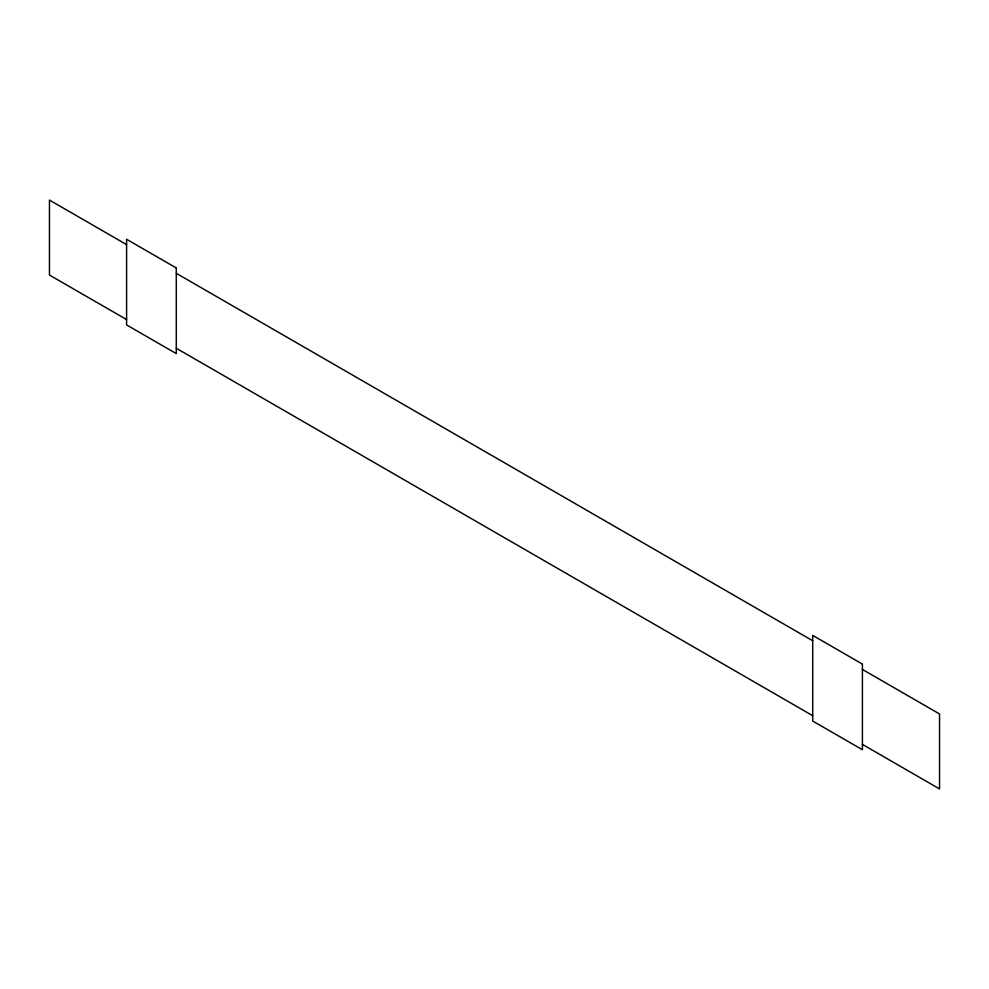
<?xml version="1.0" encoding="UTF-8"?>
<svg xmlns="http://www.w3.org/2000/svg" width="989" height="989" viewBox="0 0 989 989"><rect width="100%" height="100%" fill="white"/><g stroke="black" fill="none" stroke-linecap="round" stroke-linejoin="round"><path stroke-width="1.48" d="M126.592 244.617L49.45 200.075L49.45 275.029L126.592 319.558M176.289 273.31L812.711 640.748M862.408 669.442L939.55 713.971L939.55 788.925L862.408 744.383M176.289 348.252L812.711 715.69M176.289 267.957L126.592 239.264L126.592 324.911L176.289 353.605L176.289 267.957M862.408 664.089L812.711 635.395L812.711 721.043L862.408 749.736L862.408 664.089"/></g></svg>
